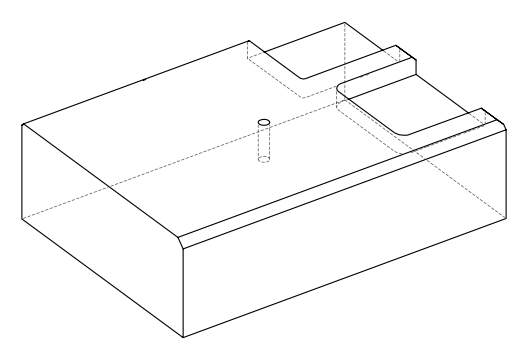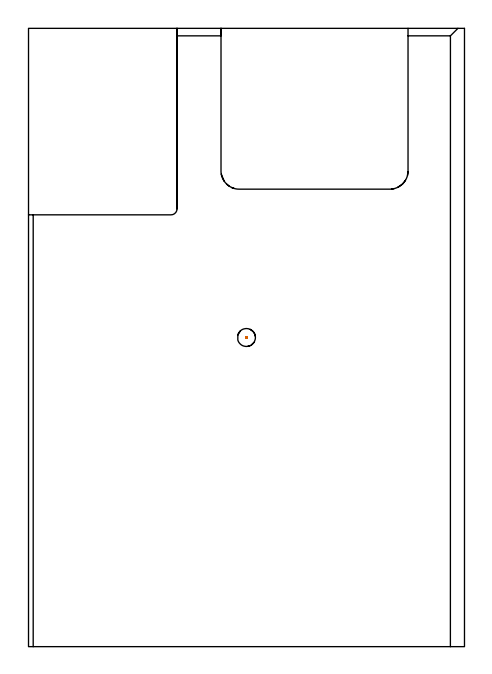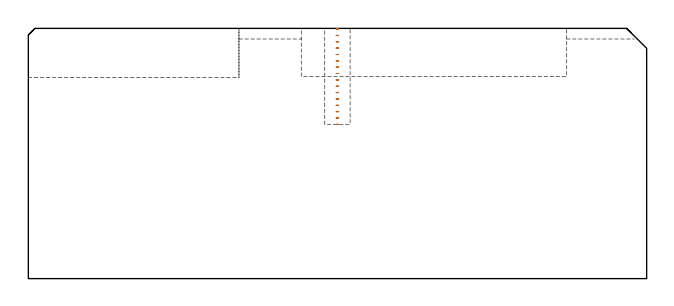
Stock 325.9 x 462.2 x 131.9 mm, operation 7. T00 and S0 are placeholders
(PLAN: 7 operations, 3 tool changes, 123.1 min)
(1 AREA_MILL | FG_CHAMFER_SURFACE | UGT0205_001 | 0.72 min | 629 mm3)
(2 AREA_MILL_1 | FG_CHAMFER_SURFACE_1 | UGT0205_001 | 0.76 min | 697 mm3)
(3 AREA_MILL_2 | FG_CHAMFER_SURFACE_2 | UGT0205_001 | 5.31 min | 1994 mm3)
(4 AREA_MILL_3 | FG_CHAMFER_SURFACE_3 | UGT0205_001 | 14.98 min | 25359 mm3)
(5 MILL_CORNER_NOTCH_RECTANGULAR | CORNER_NOTCH_RECTANGULAR | NXT0201_009 | Follow Part, ap 2, ae 75% | 80.05 min | 400606 mm3)
(6 MILL_SLOT | SLOT_PARTIAL_RECTANGULAR | UGT0201_136 | Follow Part, ap 5, ae 75% | 20.86 min | 424736 mm3)
(7 MILL_BLIND_HOLE_FROM_SOLID_MATERIAL | STEP1POCKET | NXT0201_011 | Spiral | 0.43 min | 7130 mm3)
(TOOL UGT0205_001 | Chamfer Mill 20 x 3 x 45 deg. | D20 FL50 Z2)
(TOOL NXT0201_009 | ENDMILL 8mm [2P460-0800-NA 1630] | D8 FL26 Z6)
(TOOL UGT0201_136 | Carbide End Mill 20.0 | D20 FL30 Z4)
(TOOL NXT0201_011 | ENDMILL 12mm [2P460-1200-NA 1630] | D12 FL38 Z6)
(OP 7 MILL_BLIND_HOLE_FROM_SOLID_MATERIAL)
G17 G21 G94 G90
T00 M6
G54
G17 G0 G90 X162.9 Y231.1 S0 M3
G43 Z141.9 H1
Z131.55
G94 G3 X163.25 Y231.45 R0.35 F250.
X162.9 Y231.8 R0.35
X162.2 Y231.1 R0.7
X162.9 Y231.8 R-0.7
X162.55 Y231.45 R0.35
X162.9 Y231.1 R0.35
G0 Z128.2
G3 X163.25 Y231.45 R0.35
X162.9 Y231.8 R0.35
X162.2 Y231.1 R0.7
X162.9 Y231.8 R-0.7
X162.55 Y231.45 R0.35
X162.9 Y231.1 R0.35
G0 Z124.85
G3 X163.25 Y231.45 R0.35
X162.9 Y231.8 R0.35
X162.2 Y231.1 R0.7
X162.9 Y231.8 R-0.7
X162.55 Y231.45 R0.35
X162.9 Y231.1 R0.35
G0 Z121.5
G3 X163.25 Y231.45 R0.35
X162.9 Y231.8 R0.35
X162.2 Y231.1 R0.7
X162.9 Y231.8 R-0.7
X162.55 Y231.45 R0.35
X162.9 Y231.1 R0.35
G0 Z118.15
G3 X163.25 Y231.45 R0.35
X162.9 Y231.8 R0.35
X162.2 Y231.1 R0.7
X162.9 Y231.8 R-0.7
X162.55 Y231.45 R0.35
X162.9 Y231.1 R0.35
G0 Z114.8
G3 X163.25 Y231.45 R0.35
X162.9 Y231.8 R0.35
X162.2 Y231.1 R0.7
X162.9 Y231.8 R-0.7
X162.55 Y231.45 R0.35
X162.9 Y231.1 R0.35
G0 Z111.45
G3 X163.25 Y231.45 R0.35
X162.9 Y231.8 R0.35
X162.2 Y231.1 R0.7
X162.9 Y231.8 R-0.7
X162.55 Y231.45 R0.35
X162.9 Y231.1 R0.35
G0 Z108.1
G3 X163.25 Y231.45 R0.35
X162.9 Y231.8 R0.35
X162.2 Y231.1 R0.7
X162.9 Y231.8 R-0.7
X162.55 Y231.45 R0.35
X162.9 Y231.1 R0.35
G0 Z104.75
G3 X163.25 Y231.45 R0.35
X162.9 Y231.8 R0.35
X162.2 Y231.1 R0.7
X162.9 Y231.8 R-0.7
X162.55 Y231.45 R0.35
X162.9 Y231.1 R0.35
G0 Z101.4
G3 X163.25 Y231.45 R0.35
X162.9 Y231.8 R0.35
X162.2 Y231.1 R0.7
X162.9 Y231.8 R-0.7
X162.55 Y231.45 R0.35
X162.9 Y231.1 R0.35
G0 Z98.05
G3 X163.25 Y231.45 R0.35
X162.9 Y231.8 R0.35
X162.2 Y231.1 R0.7
X162.9 Y231.8 R-0.7
X162.55 Y231.45 R0.35
X162.9 Y231.1 R0.35
G0 Z94.7
G3 X163.25 Y231.45 R0.35
X162.9 Y231.8 R0.35
X162.2 Y231.1 R0.7
X162.9 Y231.8 R-0.7
X162.55 Y231.45 R0.35
X162.9 Y231.1 R0.35
G0 Z91.35
G3 X163.25 Y231.45 R0.35
X162.9 Y231.8 R0.35
X162.2 Y231.1 R0.7
X162.9 Y231.8 R-0.7
X162.55 Y231.45 R0.35
X162.9 Y231.1 R0.35
G0 Z88.
G3 X163.25 Y231.45 R0.35
X162.9 Y231.8 R0.35
X162.2 Y231.1 R0.7
X162.9 Y231.8 R-0.7
X162.55 Y231.45 R0.35
X162.9 Y231.1 R0.35
G0 Z84.65
G3 X163.25 Y231.45 R0.35
X162.9 Y231.8 R0.35
X162.2 Y231.1 R0.7
X162.9 Y231.8 R-0.7
X162.55 Y231.45 R0.35
X162.9 Y231.1 R0.35
G0 Z81.3
G3 X163.25 Y231.45 R0.35
X162.9 Y231.8 R0.35
X162.2 Y231.1 R0.7
X162.9 Y231.8 R-0.7
X162.55 Y231.45 R0.35
X162.9 Y231.1 R0.35
G0 Z141.9
M5
M2
